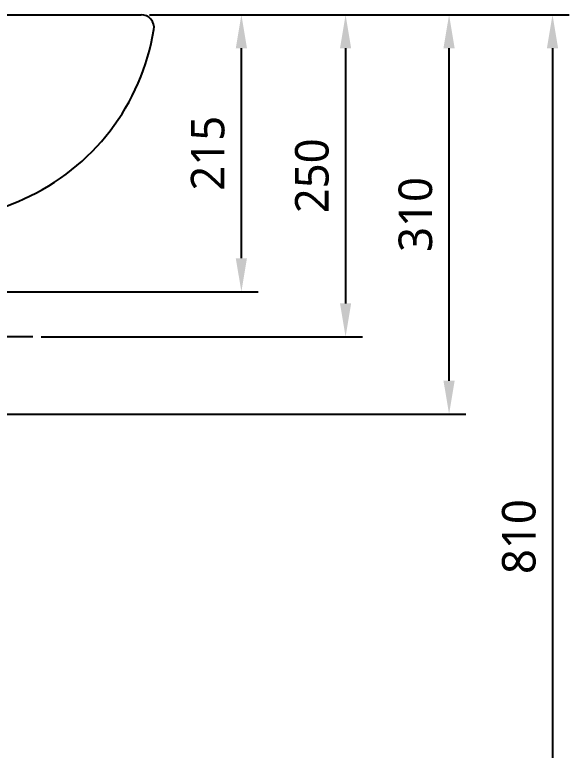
# Model space of a CAD drawing. Extents: x 7158 to 10258, y -4678 to -2578.
# Drawn here: x 8545 to 8975, y -4273 to -3703 of the extents above; entities that cross this region are included whole.
import ezdxf

# ---------------------------------------------------------------- set-up
doc = ezdxf.new("R2010")
doc.units = 0
doc.header["$LTSCALE"] = 20
doc.header["$MEASUREMENT"] = 0
doc.linetypes.add('CENTER', pattern=[2, 1.25, -0.25, 0.25, -0.25])
doc.layers.get('0').update_dxf_attribs({"linetype": 'CONTINUOUS'})
doc.layers.get('DEFPOINTS').update_dxf_attribs({"linetype": 'CONTINUOUS'})
for name, color, linetype in [('1', 1, 'CONTINUOUS'), ('7', 7, 'CONTINUOUS'), ('CENTER', 2, 'CENTER')]:
    doc.layers.add(name, color=color, linetype=linetype)
doc.styles.get("Standard").update_dxf_attribs({"font": 'NanumGothic.ttf'})
doc.dimstyles.get("Standard").update_dxf_attribs({"dimtxt": 2.5, "dimasz": 2, "dimexe": 2, "dimexo": 1, "dimgap": 1.5, "dimtad": 1, "dimdec": 0, "dimlfac": 10, "dimrnd": 0.5, "dimzin": 0, "dimdsep": 46, "dimtxsty": 'Standard', "dimcen": 0, "dimclrt": 2, "dimadec": 0, "dimazin": 0, "dimtfac": 1, "dimtdec": 0, "dimtmove": 0, "dimatfit": 3, "dimfxl": 1, "dimtolj": 1, "dimtzin": 0, "dimarcsym": 0})

# ---------------------------------------------------------------- blocks, each defined once
blk = doc.blocks.new('*D52')
at = {"layer": '1', "color": 3, "lineweight": -2, "transparency": 16777216}
for p, q in [((8649.9, -3702.52), (8734.13, -3702.52)), ((8721.13, -3891.52), (8721.13, -3728.52)), ((8395.16, -3917.52), (8734.13, -3917.52))]:
    blk.add_line(p, q, dxfattribs=at)
at = {"layer": '1', "color": 3, "transparency": 16777216}
for points in [[(8716.79, -3728.52), (8725.46, -3728.52), (8721.13, -3702.52)], [(8716.79, -3891.52), (8725.46, -3891.52), (8721.13, -3917.52)]]:
    blk.add_solid(points, dxfattribs=at)
at = {"layer": 'DEFPOINTS', "color": 0, "transparency": 16777216}
for p in [(8643.4, -3702.52), (8721.13, -3702.52), (8388.66, -3917.52)]:
    blk.add_point(p, dxfattribs=at)
at = {"layer": '1', "color": 2, "transparency": 16777216, "insert": (8695.13, -3810.02), "char_height": 26, "attachment_point": 5, "rotation": 90}
blk.add_mtext('\\A1;215', dxfattribs=at)
blk = doc.blocks.new('*D53')
at = {"layer": '1', "color": 3, "lineweight": -2, "transparency": 16777216}
for p, q in [((8649.9, -3702.52), (8814.92, -3702.52)), ((8801.92, -3728.52), (8801.92, -3926.52)), ((8565.9, -3952.52), (8814.92, -3952.52))]:
    blk.add_line(p, q, dxfattribs=at)
at = {"layer": '1', "color": 3, "transparency": 16777216}
for points in [[(8797.59, -3728.52), (8806.25, -3728.52), (8801.92, -3702.52)], [(8797.59, -3926.52), (8806.25, -3926.52), (8801.92, -3952.52)]]:
    blk.add_solid(points, dxfattribs=at)
at = {"layer": 'DEFPOINTS', "color": 0, "transparency": 16777216}
for p in [(8643.4, -3702.52), (8559.4, -3952.52), (8801.92, -3952.52)]:
    blk.add_point(p, dxfattribs=at)
at = {"layer": '1', "color": 2, "transparency": 16777216, "insert": (8775.92, -3827.52), "char_height": 26, "attachment_point": 5, "rotation": 90}
blk.add_mtext('\\A1;250', dxfattribs=at)
blk = doc.blocks.new('*D54')
at = {"layer": '1', "color": 3, "lineweight": -2, "transparency": 16777216}
for p, q in [((8649.9, -3702.52), (8895.17, -3702.52)), ((8882.17, -3986.56), (8882.17, -3728.52)), ((8389.67, -4012.56), (8895.17, -4012.56))]:
    blk.add_line(p, q, dxfattribs=at)
at = {"layer": '1', "color": 3, "transparency": 16777216}
for points in [[(8877.83, -3728.52), (8886.5, -3728.52), (8882.17, -3702.52)], [(8877.83, -3986.56), (8886.5, -3986.56), (8882.17, -4012.56)]]:
    blk.add_solid(points, dxfattribs=at)
at = {"layer": 'DEFPOINTS', "color": 0, "transparency": 16777216}
for p in [(8643.4, -3702.52), (8882.17, -3702.52), (8383.17, -4012.56)]:
    blk.add_point(p, dxfattribs=at)
at = {"layer": '1', "color": 2, "transparency": 16777216, "insert": (8856.17, -3857.54), "char_height": 26, "attachment_point": 5, "rotation": 90}
blk.add_mtext('\\A1;310', dxfattribs=at)
blk = doc.blocks.new('*D55')
at = {"layer": '1', "color": 3, "lineweight": -2, "transparency": 16777216}
for p, q in [((8649.9, -3702.52), (8975.37, -3702.52)), ((8962.37, -3728.52), (8962.37, -4486.52)), ((8664.9, -4512.52), (8975.37, -4512.52))]:
    blk.add_line(p, q, dxfattribs=at)
at = {"layer": '1', "color": 3, "transparency": 16777216}
for points in [[(8958.03, -3728.52), (8966.7, -3728.52), (8962.37, -3702.52)], [(8958.03, -4486.52), (8966.7, -4486.52), (8962.37, -4512.52)]]:
    blk.add_solid(points, dxfattribs=at)
at = {"layer": 'DEFPOINTS', "color": 0, "transparency": 16777216}
for p in [(8643.4, -3702.52), (8658.4, -4512.52), (8962.37, -4512.52)]:
    blk.add_point(p, dxfattribs=at)
at = {"layer": '1', "color": 2, "transparency": 16777216, "insert": (8936.37, -4107.52), "char_height": 26, "attachment_point": 5, "rotation": 90}
blk.add_mtext('\\A1;810', dxfattribs=at)

msp = doc.modelspace()

# ---------------------------------------------------------------- linework, layer by layer
msp.add_line((8358.4, -3702.52), (8643.4, -3702.52))
msp.add_arc((8348.49, -3388.88), 500, 276.3239, 294.0637)
at = {"layer": '7'}
for centre, radius, start, end in [((8643.4, -3712.52), 10, 350.8005, 90), ((8481.37, -3686.45), 174.11, 294.0637, 350.8554)]:
    msp.add_arc(centre, radius, start, end, dxfattribs=at)
at = {"layer": 'CENTER', "color": 2, "linetype": 'CENTER', "ltscale": 2}
msp.add_line((8559.4, -3952.52), (8157.4, -3952.52), dxfattribs=at)

# ---------------------------------------------------------------- dimensions: what is measured, and where the dimension line sits
at = {"layer": '1'}
for base, p1, p2, picture, middle in [((8882.17, -3702.52), (8383.17, -4012.56), (8643.4, -3702.52), '*D54', (8856.17, -3857.54)), ((8721.13, -3702.52), (8388.66, -3917.52), (8643.4, -3702.52), '*D52', (8695.13, -3810.02)), ((8801.92, -3952.52), (8643.4, -3702.52), (8559.4, -3952.52), '*D53', (8775.92, -3827.52)), ((8962.37, -4512.52), (8643.4, -3702.52), (8658.4, -4512.52), '*D55', (8936.37, -4107.52))]:
    dim = msp.add_linear_dim(base=base, p1=p1, p2=p2, angle=90, dimstyle='Standard', override={"dimscale": 1.3, "dimtxt": 20, "dimasz": 20, "dimexe": 10, "dimexo": 5, "dimgap": 10, "dimlfac": 1, "dimzin": 8, "dimclrd": 3, "dimclre": 3, "dimfxl": 1.25, "dimarcsym": 1}, dxfattribs=at)
    dim.commit()
    dim.dimension.update_dxf_attribs({"geometry": picture, "text_midpoint": middle})

doc.saveas('drawing.dxf')
